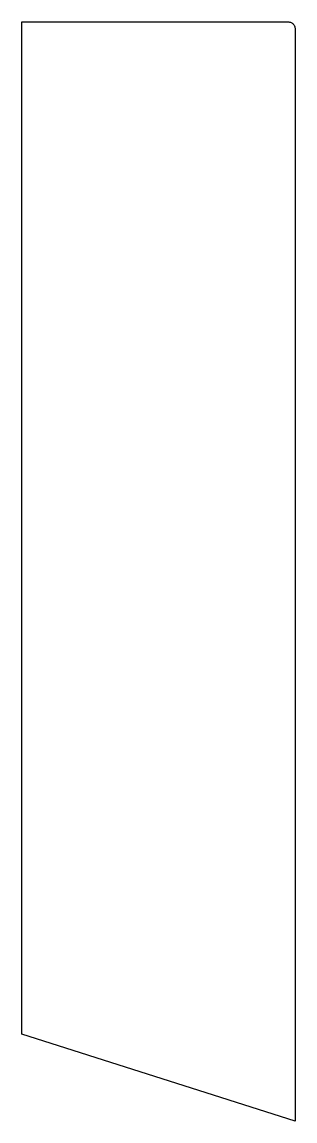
# Model space of a CAD drawing. Extents: x 0 to 0.8, y -3.22 to 0.
import ezdxf

# ---------------------------------------------------------------- set-up
doc = ezdxf.new("R2010")
doc.units = 0
doc.header["$MEASUREMENT"] = 0
doc.layers.add('BLACK', color=7, linetype='CONTINUOUS')

msp = doc.modelspace()

# ---------------------------------------------------------------- linework, layer by layer
at = {"layer": 'BLACK', "linetype": 'CONTINUOUS'}
for p, q in [((0, -2.9646), (0, 0)), ((0, 0), (0.7815, 0)), ((0.7815, 0), (0.7827, 0)), ((0.7827, 0), (0.785, -0.0003)), ((0.785, -0.0003), (0.7874, -0.0009)), ((0.7874, -0.0009), (0.7896, -0.0017)), ((0.7896, -0.0017), (0.7917, -0.0028)), ((0.7917, -0.0028), (0.7936, -0.0042)), ((0.7936, -0.0042), (0.7954, -0.0058)), ((0.7954, -0.0058), (0.797, -0.0075)), ((0.797, -0.0075), (0.7984, -0.0095)), ((0.7984, -0.0095), (0.7995, -0.0116)), ((0.7995, -0.0116), (0.8003, -0.0138)), ((0.8003, -0.0138), (0.8009, -0.0161)), ((0.8009, -0.0161), (0.8012, -0.0185)), ((0.8012, -0.0185), (0.8012, -0.0197)), ((0.8012, -0.0197), (0.8012, -3.2185)), ((0.8012, -3.2185), (0, -2.9646))]:
    msp.add_line(p, q, dxfattribs=at)

doc.saveas('drawing.dxf')
